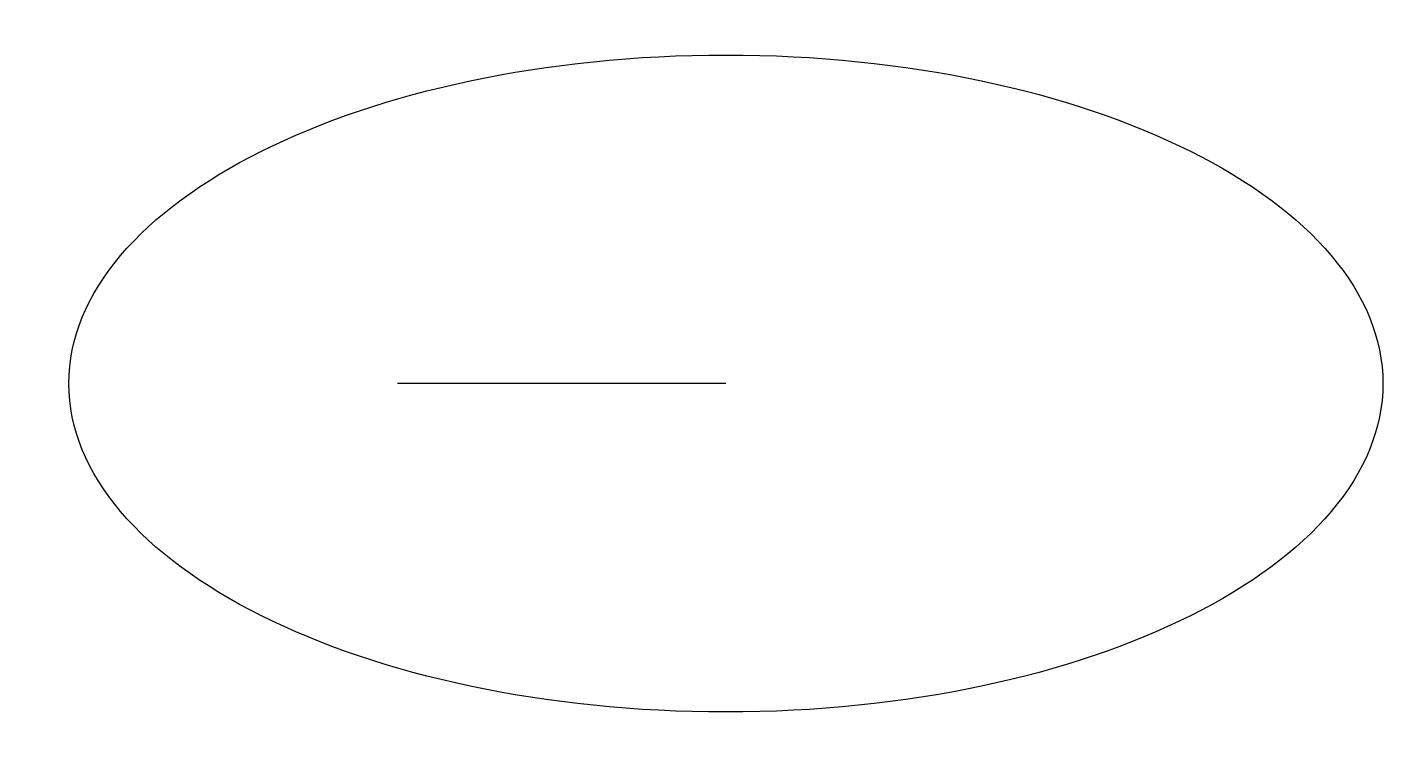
# Model space of a CAD drawing. Header units: inches. Extents: x -4.25 to 4, y -2.17 to 2.17.
import ezdxf

# ---------------------------------------------------------------- set-up
doc = ezdxf.new("R2010")
doc.units = ezdxf.units.IN

msp = doc.modelspace()

# ---------------------------------------------------------------- linework, layer by layer
msp.add_line((0, 0), (-2, 0))
msp.add_ellipse((0, 0), major_axis=(4, 0), ratio=0.5)

doc.saveas('drawing.dxf')
